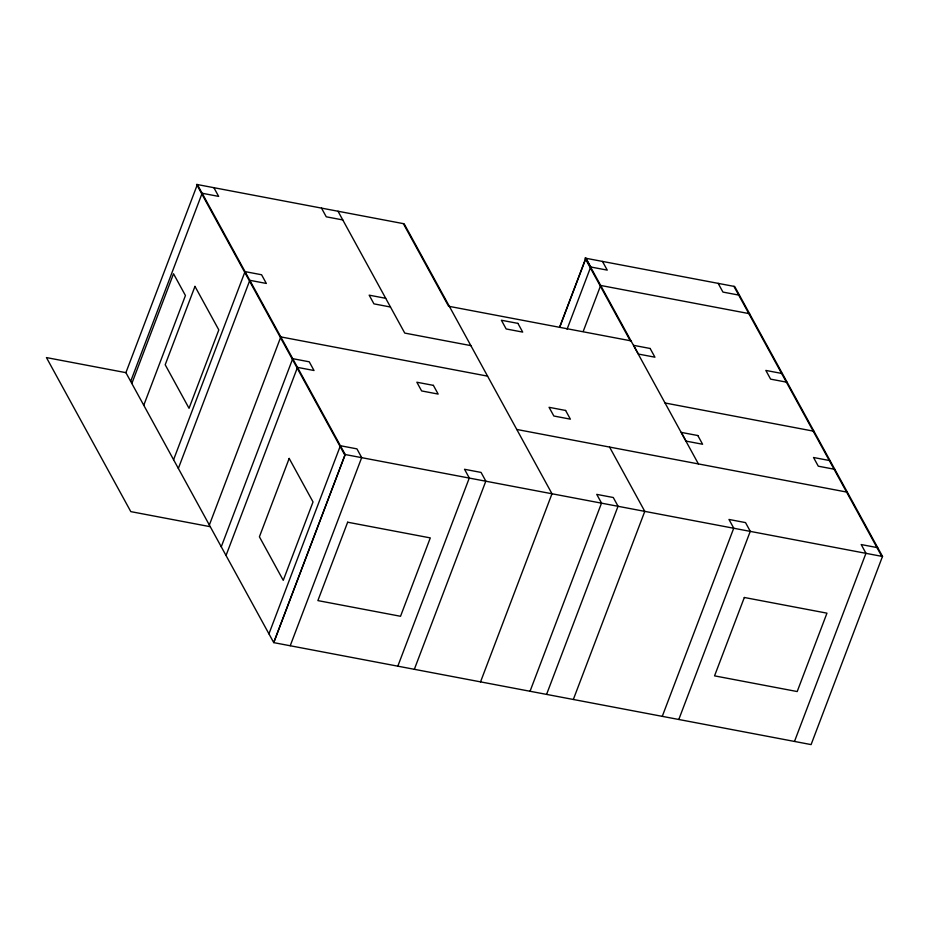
<?xml version="1.0" encoding="UTF-8"?>
<svg xmlns="http://www.w3.org/2000/svg" width="929" height="929" viewBox="0 0 929 929"><rect width="100%" height="100%" fill="white"/><g stroke="black" fill="none" stroke-linecap="round" stroke-linejoin="round"><path stroke-width="1.39" d="M345.17 454.444L273.707 642.554L125.903 372.657L197.366 184.546L345.216 454.525L273.765 642.636L811.098 744.593L882.504 556.401M130.675 381.366L202.127 193.255L218.652 196.391L213.891 187.681M131.837 383.491L173.526 273.765L185.44 295.527L143.763 405.265M173.584 459.716L245.035 271.605L261.572 274.752L266.333 283.45L249.808 280.314L178.356 468.425M209.35 525.013L280.802 336.902L487.574 376.14M221.265 546.786L292.716 358.675L309.252 361.811L314.014 370.508L297.489 367.373L226.037 555.484M268.945 633.845L340.397 445.734L356.933 448.87L361.695 457.579L290.243 645.69M397.844 666.105L469.296 477.994L464.535 469.284L481.059 472.42L485.832 481.129L414.369 669.24M559.548 327.263L585.769 258.25L698.411 463.931M559.722 327.298L585.944 258.285L590.705 266.983L567.062 329.238M583.191 331.467L600.668 285.458L749.598 313.712M480.537 681.874L551.989 493.763L404.138 223.784L196.588 184.406L344.438 454.386L882.55 556.483L734.688 286.504L584.991 258.099L630.245 340.722M530.064 691.199L601.527 503.088L596.755 494.379L613.279 497.514L618.052 506.224L546.6 694.335M573.332 699.479L644.784 511.368L609.575 447.07M662.296 716.282L733.747 528.171L728.986 519.462L745.511 522.597L750.272 531.307L678.82 719.418M794.516 741.377L865.967 553.266L861.206 544.557L877.731 547.692M342.789 219.941L326.265 216.805L321.492 208.108M590.705 266.983L607.241 270.118L602.468 261.421M739.461 295.213L722.936 292.078L718.163 283.368M631.012 340.862L448.602 306.256L403.36 223.634M385.698 298.302L369.173 295.167L373.946 303.864L390.47 307.011M782.369 373.563L765.844 370.427L770.617 379.137L787.142 382.272M470.864 345.623L404.754 333.081L338.017 211.243M665.036 402.989L813.955 431.242M830.05 460.633L813.525 457.498L818.298 466.195L834.823 469.331M516.779 429.465L847.341 492.184M125.903 372.657L46.45 357.584L130.803 511.624L210.268 526.697M733.922 286.364L881.772 556.343M194.974 286.387L165.199 364.76L189.04 408.296L218.814 329.911L194.974 286.387M289.186 458.427L259.412 536.799L283.252 580.335L313.027 501.95L289.186 458.427M347.655 522.214L317.881 600.598L400.527 616.275L430.29 537.903L347.655 522.214M744.326 597.486L714.552 675.859L797.198 691.548L826.961 613.163L744.326 597.486M517.929 323.385L501.393 320.25L506.166 328.959L522.69 332.094L517.929 323.385M650.149 348.48L633.624 345.344L638.386 354.054L654.922 357.189L650.149 348.48M433.378 385.361L416.854 382.225L421.627 390.935L438.151 394.07L433.378 385.361M565.61 410.455L549.074 407.32L553.847 416.018L570.371 419.153L565.61 410.455M697.83 435.538L681.305 432.403L686.066 441.112L702.591 444.248L697.83 435.538"/></g></svg>
